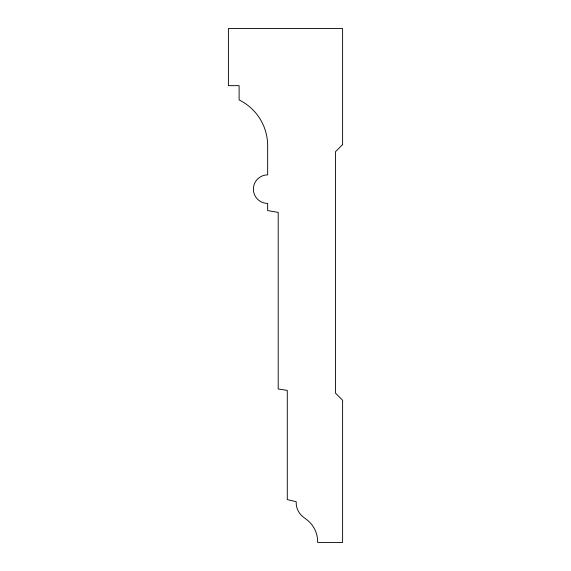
<?xml version="1.0" encoding="UTF-8"?>
<svg xmlns="http://www.w3.org/2000/svg" width="571" height="571" viewBox="0 0 571 571"><rect width="100%" height="100%" fill="white"/><g stroke="black" fill="none" stroke-linecap="round" stroke-linejoin="round"><path stroke-width="0.86" d="M342.6 144.584L335.462 151.722L335.462 393.105L342.6 400.242L342.6 542.45L317.619 542.45A27.665 27.665 0 0 0 306.648 519.574L303.337 517.076A18.044 18.044 0 0 1 296.206 501.681L287.284 499.625L287.284 390.393L278.198 388.994L278.198 212.412L267.656 210.556L267.656 203.419A14.275 14.275 0 0 1 253.381 189.144A14.275 14.275 0 0 1 267.656 174.869L267.656 145.091A50.976 50.976 0 0 0 239.106 99.925L239.106 85.65L228.4 85.65L228.4 28.55L342.6 28.55L342.6 144.584"/></g></svg>
